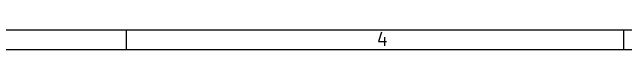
# Model space of a CAD drawing. Extents: x 10 to 287, y -200 to -10.
# Drawn here: x 148.5 to 210.2, y -12 to -10 of the extents above; entities that cross this region are included whole.
import ezdxf

# ---------------------------------------------------------------- set-up
doc = ezdxf.new("R2010")
doc.units = 0
doc.header["$MEASUREMENT"] = 0
doc.layers.add('BLACK', color=7, linetype='CONTINUOUS')

msp = doc.modelspace()

# ---------------------------------------------------------------- linework, layer by layer
at = {"layer": 'BLACK', "linetype": 'CONTINUOUS'}
for p, q in [((287.002, -10), (10, -10)), ((160, -12), (160, -10)), ((185.632, -10.2262), (185.323, -11.1548)), ((210, -12), (210, -10)), ((185.942, -10.7214), (185.942, -11.5881)), ((185.323, -11.1548), (186.127, -11.1548)), ((285.002, -12), (12, -12))]:
    msp.add_line(p, q, dxfattribs=at)

doc.saveas('drawing.dxf')
